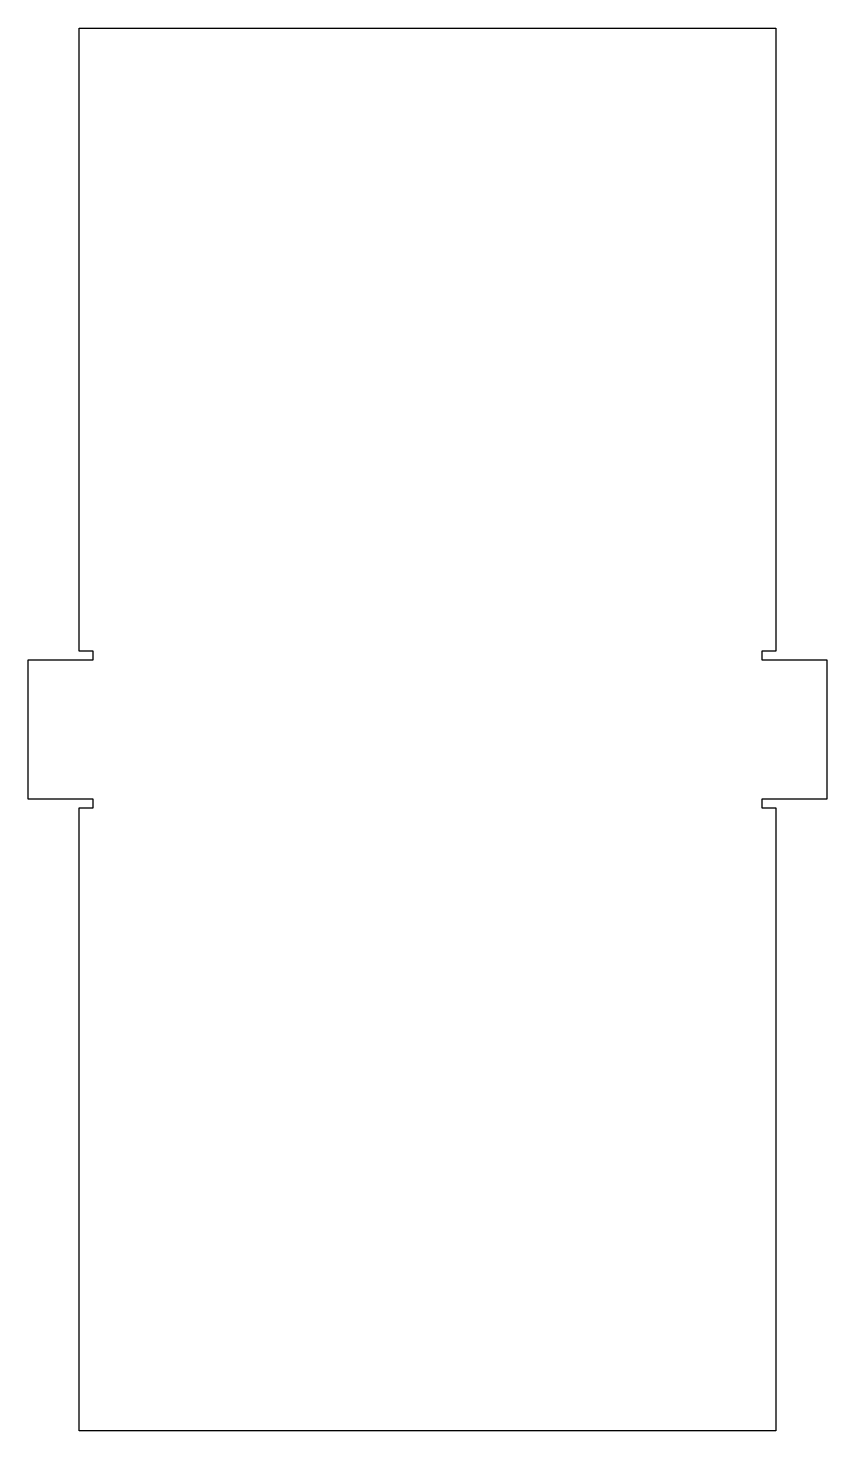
# Model space of a CAD drawing. Header units: millimetres. Extents: x -11 to 161, y 0 to 302.
import ezdxf

# ---------------------------------------------------------------- set-up
doc = ezdxf.new("R2010")
doc.units = ezdxf.units.MM
doc.header["$MEASUREMENT"] = 0
doc.layers.add('OUTER_PROFILES', color=7, linetype='Continuous')

msp = doc.modelspace()

# ---------------------------------------------------------------- linework, layer by layer
at = {"layer": 'OUTER_PROFILES'}
msp.add_lwpolyline([(150, 302.08), (150, 167.94), (147.05, 167.94), (147.05, 166.04), (161.04, 166.04), (161.04, 136.04), (147.05, 136.04), (147.05, 134.14), (150, 134.14), (150, 0), (0, 0), (0, 134.14), (2.95, 134.14), (2.95, 136.04), (-11.04, 136.04), (-11.04, 166.04), (2.95, 166.04), (2.95, 167.94), (0, 167.94), (0, 302.08)], close=True, dxfattribs=at)

doc.saveas('drawing.dxf')
